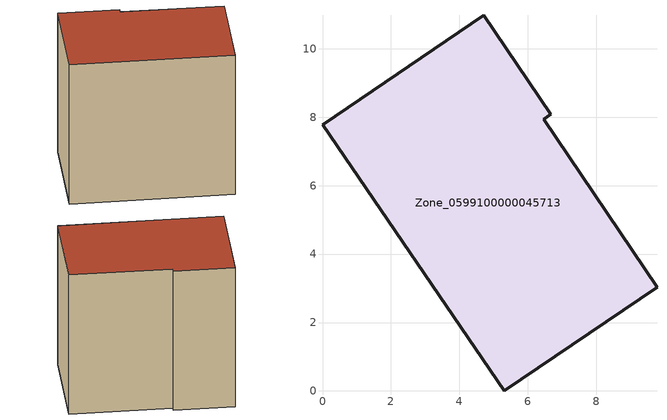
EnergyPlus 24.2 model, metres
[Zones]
Zone_0599100000045713
 floor ground (C_G): 0,7.79 4.71,10.99 6.68,8.09 6.47,7.95 9.78,3.03 5.31,0 z0
 wall outside (C_F): 5.31,0 9.78,3.03 6.47,7.95 6.68,8.09 4.71,10.99 0,7.79 5.31,0 z0:9.18
 roof outside (C_R): 4.71,10.99 0,7.79 5.31,0 9.78,3.03 6.47,7.95 6.68,8.09 z9.18
[BUILDING]
Pand.0599100000045713: North Axis=0; Terrain=City; Loads Convergence Tolerance Value=0.04; Temperature Convergence Tolerance Value=0.4; Solar Distribution=FullExterior; Maximum Number of Warmup Days=25; Minimum Number of Warmup Days=1
[Site:Location]
Rotterdam.The.Hague.AP_ZH_NLD Design_Conditions: Latitude=51.96; Longitude=4.45; Time Zone=1; Elevation=-4.5
[SITE:GROUNDTEMPERATURE:BUILDINGSURFACE]
18, 18, 18, 18, 18, 18, 18, 18, 18, 18, 18, 18
[MATERIAL] Thermal Absorptance=0.9; Solar Absorptance=0.7; Visible Absorptance=0.7
Name | Roughness | Thickness | Conductivity | Density | Specific Heat
G.TI.1975-1991 | MediumSmooth | 0.15 | 0.288461 | 540 | 1210
F.TI.1975-1991 | Rough | 0.3 | 0.230769 | 1920 | 840
R.TI.1975-1991 | MediumRough | 0.2 | 0.153846 | 1500 | 1000
[CONSTRUCTION]
C_G: G.TI.1975-1991
C_F: F.TI.1975-1991
C_R: R.TI.1975-1991
[ZONE]
Zone_0599100000045713: Type=1; Multiplier=1; Ceiling Height=Autocalculate; Volume=Autocalculate; Floor Area=autocalculate; Part of Total Floor Area=Yes
[ZONEINFILTRATION:DESIGNFLOWRATE]
Infil_Zone_0599100000045713: Zone or ZoneList or Space or SpaceList=Zone_0599100000045713; Schedule=AlwaysOn; Design Flow Rate Calculation Method=Flow/Area; Flow Rate per Floor Area=0.003; Constant Term Coefficient=1; Temperature Term Coefficient=0; Velocity Term Coefficient=0; Velocity Squared Term Coefficient=0
[HVACTEMPLATE:ZONE:IDEALLOADSAIRSYSTEM]
Zone_0599100000045713: Maximum Heating Supply Air Temperature=50; Minimum Cooling Supply Air Temperature=13; Maximum Heating Supply Air Humidity Ratio=0.0156; Minimum Cooling Supply Air Humidity Ratio=0.0077; Heating Limit=NoLimit; Cooling Limit=NoLimit; Dehumidification Control Type=ConstantSensibleHeatRatio; Cooling Sensible Heat Ratio=0.7; Dehumidification Setpoint=60; Humidification Control Type=None; Humidification Setpoint=30; Outdoor Air Method=None; Outdoor Air Flow Rate per Person=0.00944; Outdoor Air Flow Rate per Zone Floor Area=0; Outdoor Air Flow Rate per Zone=0; Demand Controlled Ventilation Type=None; Outdoor Air Economizer Type=NoEconomizer; Heat Recovery Type=None; Sensible Heat Recovery Effectiveness=0.7; Latent Heat Recovery Effectiveness=0.65
[ZONECONTROL:THERMOSTAT]
ThermostatControl_Zone_0599100000045713: Zone or ZoneList=Zone_0599100000045713; Control Type Schedule=DualSetpointControlType; Control 1=Thermostat_Zone_0599100000045713; Temperature Difference Between Cutout And Setpoint=0
[THERMOSTATSETPOINT:DUALSETPOINT]
Thermostat_Zone_0599100000045713: Heating Setpoint Temperature Schedule=HeatingSetpoint_Zone_0599100000045713; Cooling Setpoint Temperature Schedule=CoolingSetpoint_Zone_0599100000045713
[SCHEDULE:COMPACT]
HeatingSetpoint_Zone_0599100000045713: Through: 12/31, For: AllDays, Until: 24:00, 21
CoolingSetpoint_Zone_0599100000045713: Through: 12/31, For: AllDays, Until: 24:00, 24
DualSetpointControlType: Through: 12/31, For: AllDays, Until: 24:00, 4
AlwaysOn: Through: 12/31, For: AllDays, Until: 24:00, 1
